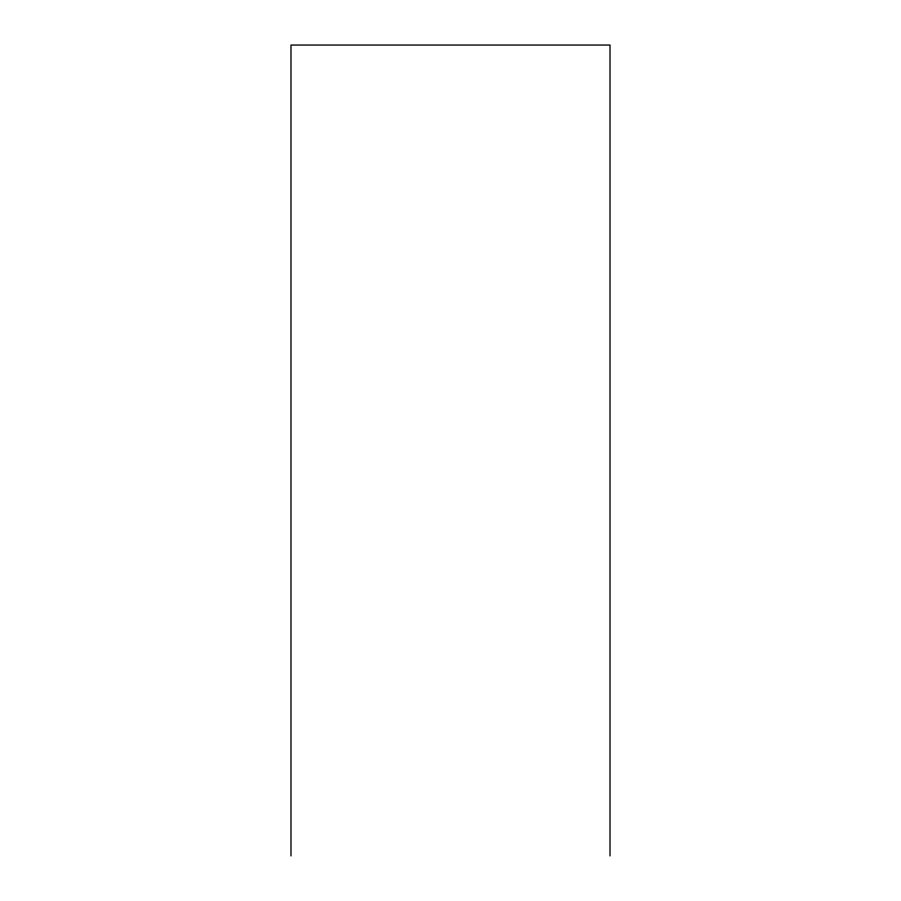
<?xml version="1.0" encoding="UTF-8"?>
<svg xmlns="http://www.w3.org/2000/svg" width="901" height="901" viewBox="0 0 901 901"><rect width="100%" height="100%" fill="white"/><g stroke="black" fill="none" stroke-linecap="round" stroke-linejoin="round"><path stroke-width="1.35" d="M610.011 855.95L610.011 45.05L290.989 45.05L290.989 855.95"/></g></svg>
